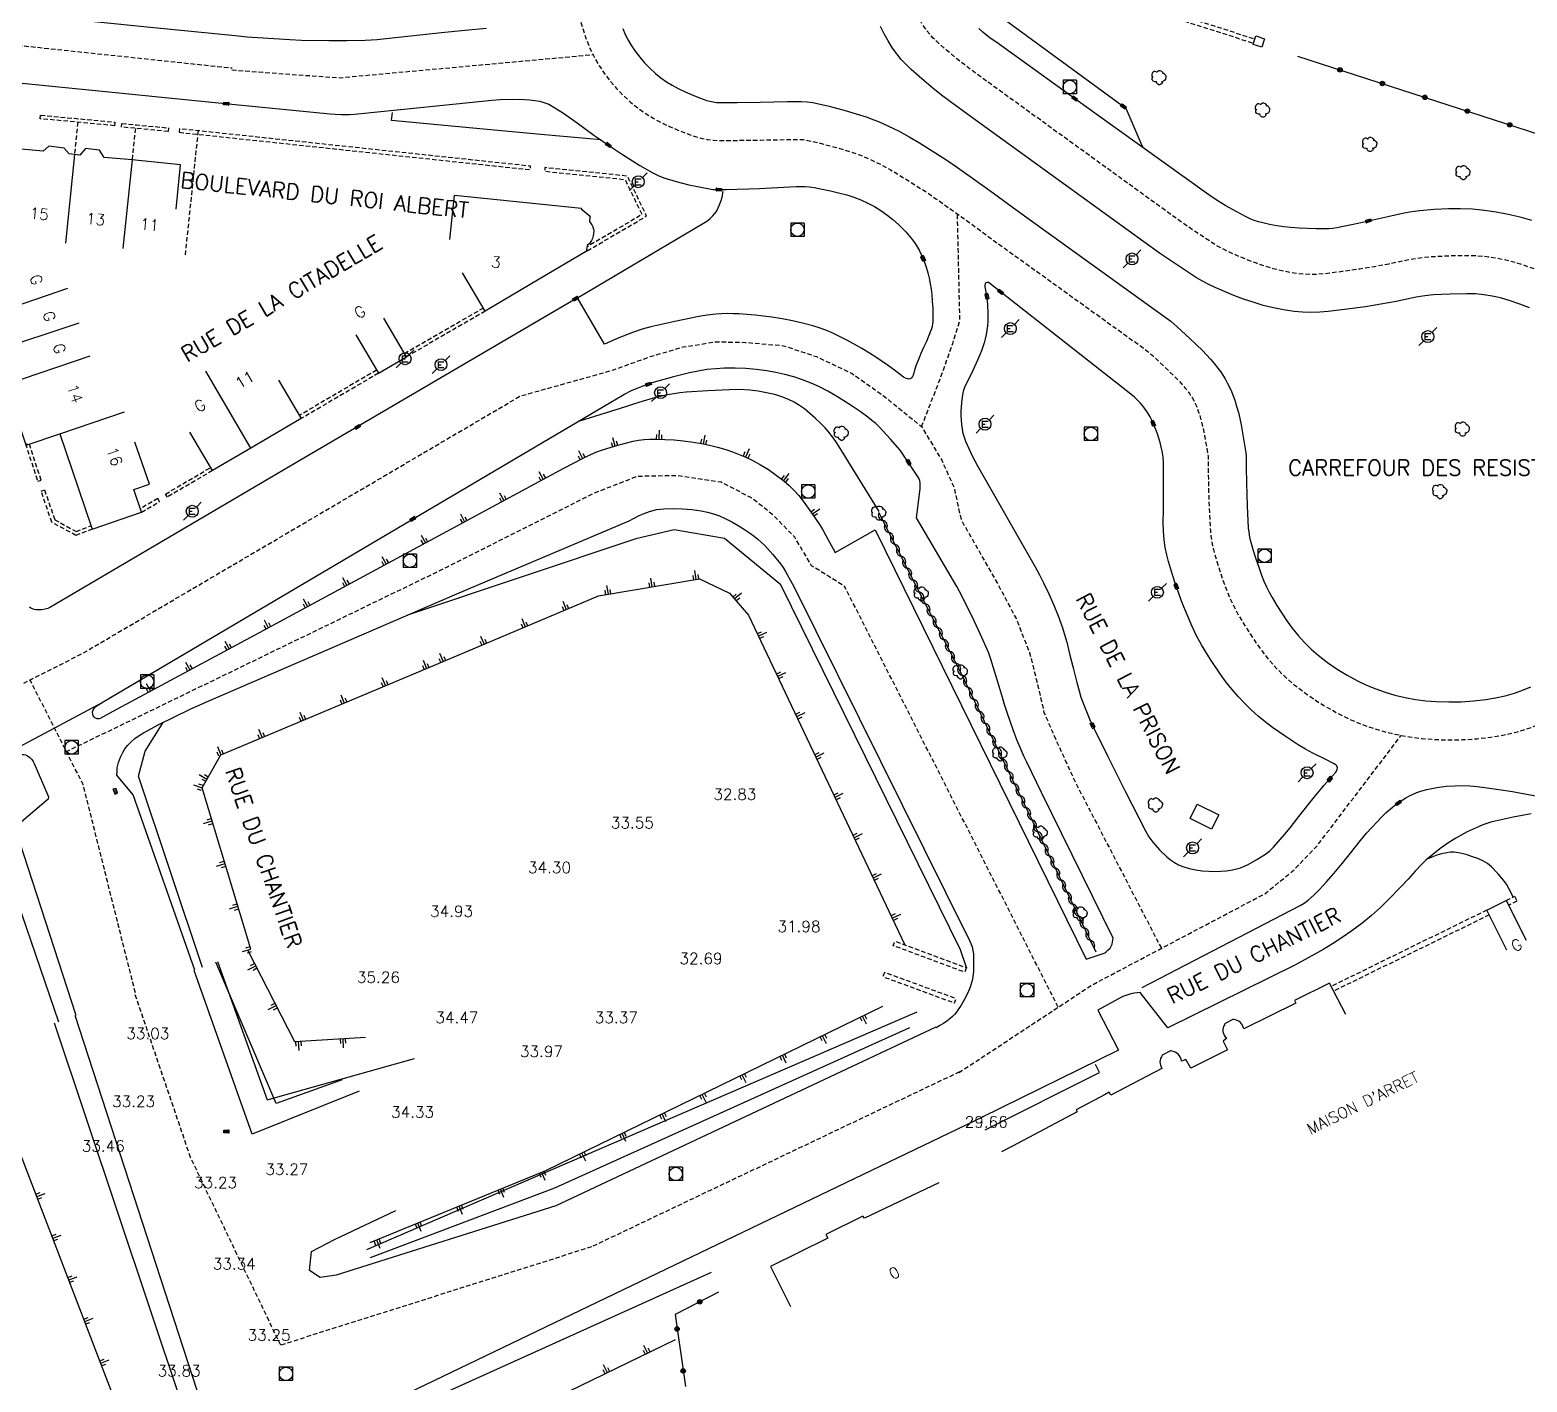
# Model space of a CAD drawing. Header units: millimetres. Extents: x 80999 to 82000, y 143000 to 144001.
# Drawn here: x 81245 to 81412.8, y 143593.5 to 143745 of the extents above; entities that cross this region are included whole.
import ezdxf
from ezdxf.enums import TextEntityAlignment as Align

# ---------------------------------------------------------------- set-up
doc = ezdxf.new("R2010")
doc.units = ezdxf.units.MM
doc.linetypes.add('DASHED', pattern=[0.75, 0.5, -0.25])
doc.layers.get('0').update_dxf_attribs({"linetype": 'CONTINUOUS'})
for name, color, linetype in [('W0001', 6, 'DASHED'), ('W0008', 7, 'CONTINUOUS'), ('W0100', 7, 'CONTINUOUS'), ('W0112', 1, 'DASHED'), ('W0211', 2, 'CONTINUOUS'), ('W0300', 7, 'CONTINUOUS'), ('W0302', 3, 'CONTINUOUS'), ('W0310', 3, 'CONTINUOUS'), ('W0322', 7, 'CONTINUOUS'), ('W0400', 7, 'CONTINUOUS'), ('W0420', 7, 'CONTINUOUS'), ('W0471', 7, 'CONTINUOUS'), ('W0984', 7, 'CONTINUOUS'), ('W0989', 7, 'CONTINUOUS'), ('W0991', 7, 'CONTINUOUS'), ('W1102', 7, 'CONTINUOUS')]:
    doc.layers.add(name, color=color, linetype=linetype)
doc.styles.get("Standard").update_dxf_attribs({"font": 'romans.shx', "width": 0.85})

# ---------------------------------------------------------------- blocks, each defined once
blk = doc.blocks.new('T400')
for p, q in [((-0.15, 0.3), (0.15, 0.3)), ((-0.15, -0.25), (-0.15, 0.3)), ((-0.15, 0.15), (0.15, 0.15)), ((-0.15, 0), (0.15, 0)), ((0.15, 0.3), (0.15, -0.25)), ((-0.15, -0.15), (0.15, -0.15)), ((-0.15, -0.25), (-0.15, -0.3)), ((-0.15, -0.3), (0.15, -0.3)), ((0.15, -0.3), (0.15, -0.25))]:
    blk.add_line(p, q)
blk = doc.blocks.new('T420')
for p, q in [((0.75, 0.75), (-0.75, 0.75)), ((-0.75, 0.75), (-0.75, -0.75)), ((0.75, 0.75), (0.75, -0.75)), ((0.75, -0.75), (-0.75, -0.75))]:
    blk.add_line(p, q)
blk.add_ellipse((0, 0), major_axis=(-0.53, 0.53), ratio=1, start_param=3.926991, end_param=10.210176)
blk = doc.blocks.new('T471')
for p, q in [((-0.333334, 0.333334), (-0.333334, -0.333334)), ((-0.333334, 0.333334), (0.333334, 0.333334)), ((-0.333334, 0), (0, 0)), ((0.500001, 0.500001), (1.000002, 1.000002)), ((-0.500001, -0.500001), (-1.000002, -1.000002)), ((-0.333334, -0.333334), (0.333334, -0.333334))]:
    blk.add_line(p, q)
blk.add_ellipse((0, 0), major_axis=(0.471405, 0.471405), ratio=1, start_param=5.4977871438, end_param=11.780972451)
blk = doc.blocks.new('T300')
for p, q in [((-0.8, 0.51), (-0.86, 0.34)), ((-0.86, 0.34), (-0.86, 0.17)), ((-0.86, 0.17), (-0.74, 0.06)), ((-0.69, 0.63), (-0.8, 0.51)), ((-0.8, -0.06), (-0.74, 0.06)), ((-0.74, 0.06), (-0.69, 0.11)), ((-0.57, 0.69), (-0.69, 0.63)), ((-0.46, 0.69), (-0.57, 0.69)), ((-0.29, 0.63), (-0.46, 0.69)), ((-0.29, 0.63), (-0.17, 0.74)), ((-0.23, 0.57), (-0.29, 0.63)), ((-0.17, 0.74), (-0.06, 0.8)), ((-0.06, 0.8), (0.06, 0.8)), ((0.06, 0.8), (0.23, 0.74)), ((0.23, 0.74), (0.34, 0.63)), ((0.34, 0.63), (0.4, 0.51)), ((0.46, 0.46), (0.34, 0.46)), ((0.4, 0.51), (0.4, 0.46)), ((0.57, 0.4), (0.46, 0.46)), ((0.57, 0.4), (0.69, 0.29)), ((0.69, 0.29), (0.74, 0.17)), ((0.74, 0.06), (0.69, -0.17)), ((0.74, 0.17), (0.74, 0.06)), ((-0.8, -0.17), (-0.8, -0.06)), ((-0.8, -0.23), (-0.8, -0.17)), ((-0.74, -0.34), (-0.8, -0.23)), ((-0.69, -0.4), (-0.74, -0.34)), ((-0.51, -0.46), (-0.69, -0.4)), ((-0.4, -0.46), (-0.51, -0.46)), ((-0.4, -0.46), (-0.34, -0.46)), ((-0.34, -0.46), (-0.34, -0.4)), ((-0.34, -0.51), (-0.34, -0.46)), ((-0.29, -0.63), (-0.34, -0.51)), ((-0.17, -0.74), (-0.29, -0.63)), ((-0.06, -0.8), (-0.17, -0.74)), ((0.06, -0.8), (-0.06, -0.8)), ((0.17, -0.74), (0.06, -0.8)), ((0.23, -0.69), (0.17, -0.74)), ((0.29, -0.46), (0.23, -0.46)), ((0.29, -0.63), (0.23, -0.69)), ((0.46, -0.4), (0.29, -0.46)), ((0.34, -0.51), (0.29, -0.63)), ((0.34, -0.51), (0.34, -0.46)), ((0.57, -0.34), (0.46, -0.4)), ((0.63, -0.29), (0.57, -0.34)), ((0.69, -0.17), (0.63, -0.29))]:
    blk.add_line(p, q)
blk = doc.blocks.new('t211o')
at = {"color": 0, "linetype": 'Continuous'}
for p, q in [((-0.29, 0.5), (-0.29, 0)), ((0, 1), (0, 0)), ((0.29, 0.5), (0.29, 0))]:
    blk.add_line(p, q, dxfattribs=at)
blk = doc.blocks.new('t112o')
at = {"color": 0, "linetype": 'Continuous'}
for p, q in [((-0.5, 0.5), (0.5, 0.5)), ((-0.5, -0.5), (-0.5, 0.5)), ((0.5, 0.5), (0.5, -0.5)), ((0.5, -0.5), (-0.5, -0.5))]:
    blk.add_line(p, q, dxfattribs=at)
blk = doc.blocks.new('t322o')
at = {"color": 0, "linetype": 'Continuous'}
for radius in [0.25, 0.15]:
    blk.add_circle((0, 0), radius, dxfattribs=at)
blk = doc.blocks.new('t310o')
at = {"color": 0, "linetype": 'Continuous'}
for centre, start, end in [((-0.5, 0.38), 216.8699, 323.1304), ((0.5, -0.37), 36.8699, 143.1303)]:
    blk.add_arc(centre, 0.625, start, end, dxfattribs=at)

msp = doc.modelspace()

# ---------------------------------------------------------------- linework, layer by layer
at = {"layer": 'W0001', "flags": 128}
for points in [[(81000.31, 143767.56), (81218.42, 143746.01), (81267.65, 143740.78)], [(81267.63, 143740.57), (81279.58, 143739.68), (81308.1, 143742.28)], [(81344.93, 143700.58), (81346.97, 143705.82), (81348.42, 143709.88), (81349.22, 143712.49), (81348.95, 143724.41)], [(81176.92, 143662.73), (81233.02, 143668.35), (81240.8, 143670.04), (81250.95, 143675.19), (81299.93, 143704), (81310.3, 143706.9), (81314.5, 143708.42), (81318.2, 143709.51), (81321.9, 143710.09), (81325.16, 143710.02), (81329.44, 143709.65), (81333.14, 143708.42), (81337.13, 143706.54), (81340.61, 143704.07), (81344.93, 143700.58), (81347.18, 143696.81), (81348.56, 143693.76), (81349.35, 143690.14), (81353.49, 143682.89), (81355.52, 143679.05), (81357.04, 143675.21), (81357.91, 143671.73), (81358.64, 143668.54), (81360.09, 143665.21), (81362.19, 143660.64), (81371.81, 143642.08)], [(81360.24, 143635.48), (81336.3, 143682.66), (81332.6, 143684.98), (81330.71, 143688.17), (81328.32, 143690.63), (81325.86, 143692.59), (81322.45, 143694.33), (81317.56, 143695.07), (81313.06, 143694.99), (81308.06, 143693.04), (81291.81, 143684.85), (81249.08, 143664.13)], [(81256.8, 143637.11), (81250.95, 143660.45), (81245, 143672.17)], [(81349.11, 143628.16), (81364.03, 143637.98), (81383.39, 143648.2), (81386.51, 143650.73), (81389.19, 143653.49), (81398.68, 143665.96)]]:
    msp.add_lwpolyline(points, dxfattribs=at)
msp.add_lwpolyline([(81353.56, 143721.05), (81369.56, 143709.54), (81370.19, 143709.07), (81370.77, 143708.57), (81372.09, 143707.35), (81373.4, 143706.08), (81373.76, 143705.71), (81374.1, 143705.33), (81374.44, 143704.94), (81374.75, 143704.55), (81374.94, 143704.29), (81375.11, 143704.03), (81375.28, 143703.77), (81375.43, 143703.5), (81375.59, 143703.18), (81375.73, 143702.86), (81375.86, 143702.53), (81375.98, 143702.18), (81376.15, 143701.64), (81376.31, 143701.09), (81376.45, 143700.52), (81376.57, 143699.95), (81376.8, 143698.7), (81377, 143697.47), (81377.03, 143697.26), (81377.04, 143697.05), (81377.06, 143695.99), (81377.07, 143694.16), (81377.16, 143691.49), (81377.3, 143688.88), (81377.36, 143688.29), (81377.45, 143687.67), (81377.57, 143687.06), (81377.72, 143686.49), (81378.03, 143685.44), (81378.35, 143684.42), (81378.69, 143683.41), (81379.06, 143682.39), (81379.38, 143681.6), (81379.73, 143680.81), (81380.12, 143680.04), (81380.53, 143679.29), (81381.12, 143678.3), (81381.74, 143677.33), (81382.38, 143676.39), (81383.07, 143675.43), (81383.87, 143674.41), (81384.76, 143673.42), (81385.71, 143672.49), (81386.7, 143671.63), (81387.93, 143670.7), (81389.19, 143669.83), (81390.49, 143669.03), (81391.83, 143668.3), (81393.05, 143667.71), (81394.3, 143667.2), (81395.58, 143666.74), (81396.88, 143666.36), (81398.24, 143666.04), (81399.62, 143665.79), (81401.01, 143665.61), (81402.4, 143665.5), (81403.99, 143665.45), (81405.57, 143665.48), (81407.16, 143665.58), (81408.74, 143665.76), (81410.07, 143665.98), (81411.39, 143666.28), (81412.69, 143666.66), (81413.94, 143667.11), (81414.87, 143667.49), (81415.77, 143667.89), (81416.65, 143668.31), (81417.52, 143668.77), (81418.29, 143669.2), (81419.04, 143669.66), (81419.78, 143670.14), (81420.51, 143670.66), (81421.36, 143671.31), (81422.18, 143672), (81422.97, 143672.73), (81423.73, 143673.49), (81424.54, 143674.37), (81425.32, 143675.27), (81426.06, 143676.2), (81426.77, 143677.17), (81427.47, 143678.21), (81428.11, 143679.31), (81428.7, 143680.43), (81429.22, 143681.58), (81429.74, 143682.88), (81430.19, 143684.2), (81430.58, 143685.54), (81430.91, 143686.9), (81431.17, 143688.26), (81431.36, 143689.63), (81431.48, 143691), (81431.52, 143692.39), (81431.5, 143693.74), (81431.41, 143695.09), (81431.24, 143696.43), (81431.01, 143697.75), (81430.68, 143699.24), (81430.28, 143700.7), (81429.81, 143702.14), (81429.28, 143703.58), (81428.8, 143704.68), (81428.25, 143705.76), (81427.64, 143706.81), (81426.97, 143707.8), (81426.14, 143708.91), (81425.27, 143709.97), (81424.4, 143710.95), (81423.49, 143711.89), (81422.67, 143712.67), (81421.82, 143713.42), (81420.93, 143714.13), (81420.03, 143714.8), (81419.05, 143715.46), (81418.06, 143716.08), (81417.04, 143716.67), (81415.98, 143717.22), (81414.75, 143717.79), (81413.48, 143718.3), (81412.19, 143718.75), (81410.86, 143719.13), (81409.68, 143719.4), (81408.48, 143719.59), (81407.26, 143719.7), (81406.08, 143719.74), (81404.02, 143719.7), (81401.97, 143719.59), (81400.77, 143719.47), (81399.59, 143719.28), (81398.44, 143719.04), (81397.29, 143718.8), (81395.68, 143718.5), (81394.06, 143718.23), (81392.05, 143717.95), (81390.07, 143717.7), (81389.32, 143717.64), (81388.61, 143717.63), (81387.9, 143717.65), (81387.18, 143717.72), (81386.23, 143717.86), (81385.29, 143718.05), (81384.35, 143718.28), (81383.4, 143718.56), (81382.45, 143718.89), (81381.48, 143719.25), (81380.52, 143719.64), (81379.59, 143720.05), (81379.02, 143720.32), (81378.47, 143720.6), (81377.93, 143720.91), (81377.38, 143721.26), (81374.77, 143723), (81374.08, 143723.48), (81353.04, 143738.71), (81350.69, 143740.42), (81349.76, 143741.12), (81348.87, 143741.82), (81347.73, 143742.78), (81346.64, 143743.74), (81346.22, 143744.14), (81345.86, 143744.53), (81345.53, 143744.95), (81345.21, 143745.39), (81344.84, 143745.98), (81344.5, 143746.59), (81344.19, 143747.22), (81343.9, 143747.9), (81343.51, 143748.91), (81343.15, 143749.95), (81342.97, 143750.53), (81342.81, 143751.11), (81342.7, 143751.58), (81342.59, 143752.12), (81342.4, 143753.08), (81342.18, 143754.1), (81341.98, 143754.9), (81341.75, 143755.7), (81341.49, 143756.5), (81341.2, 143757.27), (81340.84, 143758.18), (81340.45, 143759.07), (81340.03, 143759.94), (81339.55, 143760.87), (81339, 143761.8), (81338.31, 143762.74), (81337.53, 143763.6), (81336.7, 143764.36), (81335.58, 143765.21), (81334.45, 143765.96), (81333.26, 143766.64), (81332.05, 143767.23), (81331.07, 143767.64), (81330.08, 143767.98), (81329.08, 143768.28), (81328.06, 143768.53), (81327.11, 143768.71), (81326.15, 143768.83), (81325.18, 143768.89), (81324.21, 143768.89), (81323.09, 143768.84), (81321.97, 143768.72), (81320.87, 143768.54), (81319.77, 143768.3), (81318.77, 143768.01), (81317.78, 143767.66), (81316.81, 143767.25), (81315.89, 143766.8), (81315.15, 143766.38), (81314.45, 143765.94), (81313.76, 143765.48), (81313.09, 143764.98), (81312.48, 143764.48), (81311.88, 143763.96), (81311.31, 143763.41), (81310.75, 143762.82), (81310.17, 143762.15), (81309.61, 143761.43), (81309.1, 143760.69), (81308.63, 143759.92), (81308.17, 143759.07), (81307.75, 143758.21), (81307.37, 143757.33), (81307.04, 143756.41), (81306.73, 143755.41), (81306.48, 143754.38), (81306.3, 143753.33), (81306.19, 143752.28), (81306.14, 143751.13), (81306.15, 143750), (81306.23, 143748.86), (81306.37, 143747.73), (81306.56, 143746.69), (81306.81, 143745.67), (81307.11, 143744.66), (81307.47, 143743.66), (81307.86, 143742.76), (81308.3, 143741.87), (81308.8, 143741.02), (81309.35, 143740.2), (81310.02, 143739.33), (81310.73, 143738.49), (81311.5, 143737.7), (81312.31, 143736.96), (81313.11, 143736.3), (81313.96, 143735.7), (81314.84, 143735.15), (81315.73, 143734.67), (81316.68, 143734.22), (81317.61, 143733.82), (81318.55, 143733.45), (81319.55, 143733.1), (81320.19, 143732.91), (81320.89, 143732.77), (81321.6, 143732.69), (81322.23, 143732.66), (81324.31, 143732.67), (81326.89, 143732.7), (81329.96, 143732.76), (81331.35, 143732.78), (81331.66, 143732.76), (81331.95, 143732.72), (81333.55, 143732.35), (81335.22, 143731.91), (81336.34, 143731.57), (81337.46, 143731.22), (81337.97, 143731.04), (81338.46, 143730.84), (81339.43, 143730.41), (81340.38, 143729.95), (81341.43, 143729.37), (81342.48, 143728.75), (81345.31, 143726.96), (81346.53, 143726.13), (81350.08, 143723.61)], close=True, dxfattribs=at)
at = {"layer": 'W0001'}
msp.add_lwpolyline([(81349.17, 143628.23), (81307.92, 143608.61), (81273.09, 143597.6), (81262.99, 143618.63), (81256.72, 143637.08)], dxfattribs=at)
at = {"layer": 'W0008'}
for points in [[(81268, 143744.38), (81258.51, 143745.33), (81228.01, 143748.43), (81227.54, 143748.49), (81227.09, 143748.61), (81226.64, 143748.8), (81226.24, 143749.05), (81225.8, 143749.46), (81225.43, 143749.92), (81225.14, 143750.44), (81224.94, 143751)], [(81413.33, 143723.69), (81412.01, 143724.05), (81410.67, 143724.37), (81409.33, 143724.63), (81408.01, 143724.82), (81406.69, 143724.95), (81405.33, 143725), (81403.98, 143724.98), (81402.37, 143724.9), (81400.76, 143724.76), (81399.88, 143724.65), (81399.02, 143724.49), (81397.18, 143724.09), (81394.82, 143723.58), (81393.48, 143723.29), (81391.98, 143722.96), (81391.51, 143722.87), (81391.04, 143722.8), (81390.56, 143722.76), (81390.08, 143722.74), (81389.14, 143722.75), (81388.2, 143722.77), (81387.26, 143722.82), (81386.33, 143722.9), (81385.53, 143722.99), (81384.73, 143723.1), (81383.94, 143723.25), (81383.16, 143723.42), (81382.68, 143723.54), (81382.22, 143723.7), (81381.76, 143723.88), (81381.31, 143724.08), (81380.17, 143724.68), (81379.04, 143725.32), (81378.07, 143725.92), (81377.13, 143726.57), (81364.36, 143735.71), (81353.25, 143743.72), (81352.74, 143744.05), (81352.25, 143744.41), (81351.78, 143744.8), (81351.33, 143745.21)], [(81229.93, 143740.5), (81267.98, 143736.68), (81278.65, 143735.64), (81279.2, 143735.59), (81279.86, 143735.56), (81280.36, 143735.55), (81280.8, 143735.57), (81281.35, 143735.61), (81281.74, 143735.64), (81292.76, 143736.75), (81296.77, 143737.16), (81297.71, 143737.23), (81299.83, 143737.27), (81300.41, 143737.26), (81300.99, 143737.22), (81301.56, 143737.15), (81302.13, 143737.05), (81302.48, 143736.96), (81302.82, 143736.85), (81303.15, 143736.71), (81303.46, 143736.54), (81304.66, 143735.79), (81306.32, 143734.64), (81308.2, 143733.26), (81308.96, 143732.71), (81309.38, 143732.43), (81311.28, 143731.17), (81313.35, 143729.86), (81314.8, 143729.01), (81315.4, 143728.72), (81316.03, 143728.48), (81317.43, 143728.06), (81318.84, 143727.7), (81319.99, 143727.44), (81321.14, 143727.22), (81321.53, 143727.17), (81321.93, 143727.15), (81323.03, 143727.16), (81326.75, 143727.28), (81328.77, 143727.39), (81330.88, 143727.5), (81331.38, 143727.51), (81331.88, 143727.49), (81332.38, 143727.44), (81332.88, 143727.37), (81333.8, 143727.21), (81334.71, 143727.01), (81335.62, 143726.79), (81336.53, 143726.55), (81337.33, 143726.3), (81338.12, 143725.99), (81338.9, 143725.64), (81339.64, 143725.25), (81340.36, 143724.81), (81341.05, 143724.33), (81341.71, 143723.81), (81342.34, 143723.25), (81342.76, 143722.84), (81343.17, 143722.41), (81343.55, 143721.96), (81343.92, 143721.5), (81344.19, 143721.12), (81344.43, 143720.74), (81344.66, 143720.34), (81344.86, 143719.93), (81345.09, 143719.41), (81345.29, 143718.89), (81345.47, 143718.35), (81345.63, 143717.81), (81345.78, 143717.21), (81345.9, 143716.6), (81346, 143715.99), (81346.07, 143715.38), (81346.13, 143714.63), (81346.17, 143713.87), (81346.18, 143713.12), (81346.17, 143712.37), (81346.15, 143712.08), (81346.1, 143711.8), (81346.03, 143711.53), (81345.93, 143711.26), (81345.46, 143710.13), (81345.16, 143709.45), (81344.86, 143708.79), (81344.73, 143708.48), (81344.57, 143708.11), (81344.27, 143707.38), (81344.19, 143707.14), (81344.13, 143706.89), (81344.06, 143706.62), (81343.97, 143706.35), (81343.89, 143706.18), (81343.79, 143706.04), (81343.71, 143705.97), (81343.63, 143705.93), (81343.51, 143705.91), (81343.4, 143705.92), (81343.12, 143706), (81342.9, 143706.13), (81341.9, 143706.89), (81341.21, 143707.4), (81340.52, 143707.89), (81339.81, 143708.36), (81339.09, 143708.82), (81338.23, 143709.33), (81337.36, 143709.83), (81336.48, 143710.31), (81335.59, 143710.77), (81334.89, 143711.09), (81334.18, 143711.39), (81333.46, 143711.65), (81332.72, 143711.87), (81331.59, 143712.17), (81330.44, 143712.43), (81329.29, 143712.65), (81328.13, 143712.84), (81327.21, 143712.96), (81326.29, 143713.07), (81325.37, 143713.15), (81324.44, 143713.21), (81323.79, 143713.23), (81323.14, 143713.24), (81322.5, 143713.22), (81321.85, 143713.18), (81320.9, 143713.08), (81319.95, 143712.92), (81317.26, 143712.37), (81314.57, 143711.76), (81313.6, 143711.5), (81312.65, 143711.18), (81311, 143710.53), (81309.37, 143709.82), (81306.36, 143715.01), (81320.48, 143723.37), (81320.84, 143723.61), (81321.18, 143723.87), (81321.48, 143724.15), (81321.76, 143724.46), (81321.9, 143724.64), (81322.01, 143724.84), (81322.25, 143725.37), (81322.47, 143725.91), (81322.59, 143726.3), (81322.69, 143726.94)], [(81308.96, 143732.71), (81302.25, 143733.33), (81294.64, 143734.02), (81285.53, 143734.89), (81285.62, 143735.8)], [(81306.36, 143715.01), (81274.6, 143696.41), (81247.29, 143680.33), (81247, 143680.19), (81246.71, 143680.11), (81246.29, 143680.04), (81245.87, 143680.03), (81245.67, 143680.05), (81245.47, 143680.09), (81245.28, 143680.15), (81245.1, 143680.23), (81244.93, 143680.33)], [(81253.21, 143669.7), (81252.31, 143669.13), (81252.14, 143668.98), (81252.02, 143668.79), (81251.97, 143668.57), (81251.98, 143668.33), (81252.03, 143668.19), (81252.11, 143668.06), (81252.21, 143667.97), (81252.33, 143667.91), (81252.5, 143667.86), (81252.69, 143667.85), (81252.8, 143667.86), (81252.91, 143667.9), (81254.32, 143668.66), (81270.71, 143677.49), (81304.84, 143695.91), (81306.92, 143697), (81307.31, 143697.2), (81307.92, 143697.48), (81308.54, 143697.74), (81309.17, 143697.97), (81310.02, 143698.25), (81310.87, 143698.51), (81311.73, 143698.73), (81312.6, 143698.93), (81313.21, 143699.05), (81313.83, 143699.13), (81314.45, 143699.17), (81315.07, 143699.18), (81316.13, 143699.14), (81317.19, 143699.08), (81318.25, 143698.97), (81319.31, 143698.83), (81320.24, 143698.67), (81321.16, 143698.48), (81322.07, 143698.26), (81322.98, 143698), (81323.74, 143697.75), (81324.49, 143697.46), (81325.22, 143697.15), (81325.94, 143696.8), (81326.87, 143696.3), (81327.77, 143695.75), (81328.64, 143695.15), (81329.48, 143694.51), (81330.09, 143693.99), (81330.65, 143693.43), (81331.18, 143692.84), (81331.67, 143692.21), (81332.58, 143690.92), (81333.47, 143689.61), (81333.85, 143689), (81334.21, 143688.38), (81335.25, 143686.47), (81339.72, 143689.02), (81363.38, 143640.86), (81365.38, 143641.54), (81365.48, 143641.58), (81365.56, 143641.64), (81365.81, 143641.87), (81366.05, 143642.11), (81366.19, 143642.32), (81366.29, 143642.55), (81366.4, 143643.22), (81358.36, 143659.57), (81356.71, 143662.94), (81356.38, 143663.64), (81356.08, 143664.34), (81355.62, 143665.47), (81355.19, 143666.6), (81354.55, 143668.42), (81354.22, 143669.43), (81353.99, 143670.21), (81353.66, 143671.34), (81353.11, 143673.16), (81352.68, 143674.51), (81352.45, 143675.19), (81352.18, 143675.85), (81351.51, 143677.35), (81350.82, 143678.82), (81349.4, 143681.67), (81348.87, 143682.64), (81344.35, 143690.36), (81344.75, 143693.6), (81344.77, 143693.9), (81344.77, 143694.23), (81344.72, 143694.54), (81344.61, 143694.79), (81342.76, 143697.59), (81342.53, 143697.92), (81342.28, 143698.24), (81341.45, 143699.18), (81340.59, 143700.12), (81340.2, 143700.52), (81339.79, 143700.91), (81339.36, 143701.27), (81338.91, 143701.62), (81338.03, 143702.26), (81337.14, 143702.87), (81336.23, 143703.46), (81335.31, 143704.04), (81334.41, 143704.55), (81333.48, 143705.02), (81332.54, 143705.44), (81331.57, 143705.82), (81330.59, 143706.14), (81329.6, 143706.42), (81328.59, 143706.65), (81327.57, 143706.83), (81326.4, 143706.98), (81325.21, 143707.08), (81324.03, 143707.13), (81322.84, 143707.12), (81321.85, 143707.07), (81320.86, 143706.96), (81319.87, 143706.81), (81318.9, 143706.6), (81317.13, 143706.15), (81315.38, 143705.68), (81314.68, 143705.47), (81314, 143705.23), (81312.45, 143704.62), (81312.21, 143704.51), (81311.66, 143704.21), (81311.36, 143704.04), (81310.08, 143703.27), (81253.21, 143669.7), (81243.82, 143664.67)], [(81263.48, 143639.64), (81256.55, 143659.3), (81254.74, 143661.51), (81254.75, 143661.92), (81254.78, 143662.33), (81254.83, 143662.62), (81254.91, 143662.91), (81255.14, 143663.52), (81255.42, 143664.11), (81255.64, 143664.47), (81255.91, 143664.81), (81256.32, 143665.22), (81256.76, 143665.61), (81257.23, 143665.95), (81257.73, 143666.25), (81259.44, 143667.18), (81261.18, 143668.05), (81262.93, 143668.89), (81264.71, 143669.68), (81292.85, 143681.82), (81312.14, 143690.03), (81312.7, 143690.33), (81313.27, 143690.6), (81313.85, 143690.84), (81314.44, 143691.06), (81314.83, 143691.18), (81315.22, 143691.27), (81315.62, 143691.33), (81316.02, 143691.36), (81317.07, 143691.39), (81318.12, 143691.36), (81319.17, 143691.27), (81320.22, 143691.14), (81320.92, 143691), (81321.6, 143690.81), (81322.27, 143690.56), (81322.91, 143690.27), (81323.65, 143689.89), (81324.37, 143689.48), (81325.07, 143689.05), (81325.76, 143688.59), (81326.18, 143688.28), (81326.58, 143687.95), (81326.97, 143687.6), (81327.34, 143687.23), (81328.24, 143686.22), (81329.11, 143685.18), (81329.42, 143684.77), (81329.69, 143684.33), (81330.43, 143683), (81330.66, 143682.57), (81347.62, 143648.38), (81350.3, 143642.98), (81350.46, 143642.62), (81350.59, 143642.25), (81350.67, 143641.86), (81350.73, 143641.47), (81350.76, 143640.82), (81350.76, 143640.17), (81350.73, 143639.52), (81350.66, 143638.88), (81350.59, 143638.48), (81350.49, 143638.1), (81350.37, 143637.72), (81350.22, 143637.35), (81349.96, 143636.8), (81349.68, 143636.25), (81349.37, 143635.72), (81349.04, 143635.21), (81348.85, 143634.94), (81348.63, 143634.68), (81348.39, 143634.44), (81348.14, 143634.22), (81347.76, 143633.93), (81347.37, 143633.67), (81346.97, 143633.42), (81346.55, 143633.19)], [(81122.65, 143504.53), (81236.36, 143654.85), (81242.65, 143663.02), (81242.87, 143663.26), (81243.12, 143663.46), (81243.43, 143663.64), (81243.77, 143663.78), (81244.02, 143663.83), (81244.28, 143663.83), (81244.5, 143663.77), (81244.71, 143663.66), (81244.96, 143663.47), (81245.18, 143663.24), (81245.33, 143663.04), (81245.45, 143662.81), (81247.05, 143659.06), (81247.03, 143658.81), (81243.31, 143655.65), (81250.12, 143634.59)], [(81281.87, 143626.07), (81269.88, 143621.27), (81263.41, 143639.61)], [(81351.83, 143623.19), (81271.98, 143584.8), (81269.85, 143589.22), (81265.24, 143587.92), (81250.04, 143634.55)], [(81346.52, 143633.26), (81303.93, 143613.22), (81279.3, 143605.46), (81277.53, 143605.19), (81276.33, 143605.98), (81276.56, 143608.1), (81279.11, 143609.46), (81285.98, 143612.7)]]:
    msp.add_lwpolyline(points, dxfattribs=at)
at = {"layer": 'W0008', "flags": 128}
for points in [[(81354.19, 143746.25), (81367.83, 143736.26), (81369.62, 143732.09), (81369.63, 143732.07), (81369.78, 143731.83)], [(81296.17, 143745.2), (81293.75, 143744.98), (81291.12, 143744.71), (81285.25, 143744.08), (81283.9, 143743.95), (81282.55, 143743.88), (81280.52, 143743.82), (81278.49, 143743.81), (81275.43, 143743.86), (81274.11, 143743.92), (81269.32, 143744.25), (81268, 143744.38)], [(81311.43, 143745.22), (81311.72, 143744.55), (81312.04, 143743.91), (81312.41, 143743.28), (81312.81, 143742.68), (81313.33, 143742.01), (81313.88, 143741.36), (81314.47, 143740.75), (81315.1, 143740.17), (81315.69, 143739.69), (81316.32, 143739.24), (81316.97, 143738.84), (81317.65, 143738.47), (81318.43, 143738.1), (81319.23, 143737.76), (81320.04, 143737.44), (81320.85, 143737.15), (81321.21, 143737.05), (81321.57, 143736.98), (81321.93, 143736.93), (81322.3, 143736.92), (81324.27, 143736.93), (81326.83, 143736.96), (81329.89, 143737.01), (81331.42, 143737.03), (81332.09, 143737), (81332.75, 143736.9), (81334.57, 143736.49), (81336.38, 143736.01), (81337.6, 143735.64), (81338.81, 143735.25), (81339.47, 143735.02), (81340.11, 143734.77), (81341.23, 143734.27), (81342.34, 143733.73), (81343.53, 143733.08), (81344.71, 143732.38), (81347.64, 143730.53), (81348.96, 143729.63), (81352.58, 143727.06), (81356.06, 143724.49), (81372.09, 143712.97), (81372.85, 143712.38), (81373.59, 143711.76), (81375.01, 143710.45), (81376.41, 143709.09), (81376.86, 143708.63), (81377.3, 143708.15), (81377.72, 143707.65), (81378.13, 143707.14), (81378.42, 143706.75), (81378.69, 143706.34), (81378.95, 143705.92), (81379.19, 143705.49), (81379.43, 143705.01), (81379.65, 143704.52), (81379.85, 143704.03), (81380.02, 143703.53), (81380.24, 143702.85), (81380.43, 143702.16), (81380.6, 143701.47), (81380.74, 143700.77), (81380.99, 143699.43), (81381.21, 143698.08), (81381.27, 143697.65), (81381.29, 143697.22), (81381.31, 143696.04), (81381.33, 143694.24), (81381.41, 143691.68), (81381.55, 143689.2), (81381.59, 143688.8), (81381.65, 143688.4), (81381.73, 143688.01), (81381.82, 143687.62), (81382.1, 143686.68), (81382.39, 143685.75), (81382.71, 143684.82), (81383.04, 143683.91), (81383.3, 143683.26), (81383.58, 143682.63), (81383.89, 143682.02), (81384.22, 143681.41), (81384.75, 143680.53), (81385.3, 143679.67), (81385.87, 143678.82), (81386.47, 143677.99), (81387.12, 143677.16), (81387.83, 143676.37), (81388.59, 143675.63), (81389.39, 143674.94), (81390.43, 143674.14), (81391.51, 143673.4), (81392.62, 143672.72), (81393.77, 143672.09), (81394.79, 143671.6), (81395.83, 143671.17), (81396.89, 143670.8), (81397.97, 143670.48), (81399.12, 143670.21), (81400.28, 143669.99), (81401.45, 143669.84), (81402.63, 143669.75), (81404.02, 143669.71), (81405.4, 143669.73), (81406.78, 143669.82), (81408.16, 143669.97), (81409.24, 143670.16), (81410.32, 143670.4), (81411.38, 143670.71), (81412.41, 143671.08), (81413.2, 143671.4)], [(81413.06, 143713.89), (81411.99, 143714.32), (81410.91, 143714.69), (81409.8, 143715.01), (81408.88, 143715.21), (81407.94, 143715.36), (81407, 143715.45), (81406.05, 143715.48), (81404.17, 143715.44), (81402.3, 143715.35), (81401.33, 143715.25), (81400.37, 143715.09), (81399.3, 143714.87), (81398.12, 143714.62), (81396.41, 143714.3), (81394.7, 143714.02), (81392.61, 143713.73), (81390.51, 143713.47), (81389.55, 143713.39), (81388.59, 143713.37), (81387.63, 143713.4), (81386.67, 143713.49), (81385.51, 143713.66), (81384.36, 143713.89), (81383.22, 143714.17), (81382.1, 143714.51), (81381.01, 143714.88), (81379.94, 143715.28), (81378.87, 143715.71), (81377.82, 143716.17), (81377.11, 143716.51), (81376.42, 143716.88), (81375.73, 143717.27), (81375.07, 143717.69), (81372.37, 143719.48), (81371.61, 143720.01), (81350.54, 143735.27), (81348.16, 143736.99), (81347.16, 143737.75), (81346.17, 143738.53), (81344.95, 143739.55), (81343.76, 143740.61), (81343.18, 143741.16), (81342.64, 143741.75), (81342.14, 143742.37), (81341.67, 143743.02), (81341.18, 143743.81), (81340.73, 143744.62), (81340.32, 143745.45)], [(81369.66, 143637.7), (81387.36, 143646.87), (81387.82, 143647.15), (81388.25, 143647.47), (81388.89, 143648.03), (81389.5, 143648.64), (81390.32, 143649.55), (81391.12, 143650.47), (81392.06, 143651.6), (81392.99, 143652.76), (81394.11, 143654.17), (81394.8, 143654.99), (81396.55, 143656.85), (81397, 143657.3), (81397.48, 143657.71), (81398.13, 143658.23), (81398.81, 143658.71), (81399.19, 143658.96), (81399.6, 143659.18), (81400.01, 143659.38), (81400.44, 143659.55), (81400.99, 143659.73), (81401.55, 143659.89), (81402.12, 143660.02), (81402.69, 143660.12), (81403.72, 143660.25), (81404.75, 143660.32), (81405.55, 143660.34), (81406.36, 143660.3), (81407.21, 143660.23), (81408.06, 143660.13), (81409.61, 143659.9), (81411.16, 143659.66), (81412.56, 143659.41), (81413.95, 143659.13)], [(81413.26, 143657.15), (81412.24, 143656.98), (81411.22, 143656.78), (81410.21, 143656.57), (81409.2, 143656.34), (81408.74, 143656.22), (81408.29, 143656.08), (81407.85, 143655.92), (81407.41, 143655.74), (81406.09, 143655.13), (81404.81, 143654.44), (81403.9, 143653.88), (81403.03, 143653.25), (81401.44, 143651.96), (81400.99, 143651.53), (81400.25, 143650.72), (81399.46, 143649.85), (81398.58, 143648.92), (81397.34, 143647.63), (81396.37, 143646.67), (81395.36, 143645.76), (81394.27, 143644.87), (81393.14, 143644.03), (81392.08, 143643.3), (81391, 143642.6), (81390.01, 143642), (81389.01, 143641.42), (81387.17, 143640.41), (81386.78, 143640.21), (81372.53, 143633.16), (81369.41, 143637.12), (81368.74, 143637.06), (81368.37, 143636.97), (81367.49, 143636.67), (81367.34, 143636.6), (81364.68, 143635.14), (81367, 143630.67), (81351.66, 143623.12)], [(81411.24, 143647.85), (81410.74, 143648.8), (81410.47, 143649.27), (81410.15, 143649.71), (81409.5, 143650.48), (81408.82, 143651.21), (81408.6, 143651.41), (81408.36, 143651.6), (81408.11, 143651.76), (81407.84, 143651.89), (81407.26, 143652.14), (81406.68, 143652.36), (81406.08, 143652.56), (81405.48, 143652.73), (81405.06, 143652.81), (81404.64, 143652.85), (81404.21, 143652.85), (81403.79, 143652.8), (81403.22, 143652.68), (81402.67, 143652.52), (81402.13, 143652.32), (81401.6, 143652.08)], [(81352.06, 143621.75), (81364.85, 143628.15), (81364.41, 143629.07)]]:
    msp.add_lwpolyline(points, dxfattribs=at)
for points in [[(81367.76, 143659.71), (81370.06, 143655.18), (81370.41, 143654.57), (81370.83, 143654), (81371.6, 143653.14), (81372.41, 143652.34), (81372.82, 143652), (81373.26, 143651.71), (81373.73, 143651.46), (81374.22, 143651.26), (81374.93, 143651.05), (81375.65, 143650.88), (81376.38, 143650.77), (81377.12, 143650.72), (81377.79, 143650.71), (81378.46, 143650.73), (81379.12, 143650.79), (81379.79, 143650.89), (81380.24, 143650.99), (81380.68, 143651.12), (81381.11, 143651.28), (81381.53, 143651.47), (81382.52, 143652.03), (81383.48, 143652.64), (81383.95, 143653.01), (81384.38, 143653.43), (81385.65, 143654.87), (81386.24, 143655.6), (81387.2, 143656.85), (81387.65, 143657.42), (81388.53, 143658.52), (81388.97, 143659.07), (81389.7, 143659.96), (81390.02, 143660.33), (81391.34, 143661.83), (81391.43, 143661.96), (81391.51, 143662.18), (81391.53, 143662.31), (81391.51, 143662.44), (81391.47, 143662.54), (81391.4, 143662.61), (81391.29, 143662.68), (81391.1, 143662.8), (81390.23, 143663.24), (81388.79, 143663.95), (81387.95, 143664.41), (81387.14, 143664.91), (81385.69, 143665.87), (81384.27, 143666.86), (81383.45, 143667.47), (81382.65, 143668.13), (81381.88, 143668.81), (81381.15, 143669.53), (81380.41, 143670.32), (81379.7, 143671.13), (81379.02, 143671.98), (81378.38, 143672.85), (81377.3, 143674.45), (81376.29, 143676.1), (81375.73, 143677.12), (81375.24, 143678.17), (81374.32, 143680.37), (81374.02, 143681.13), (81373.71, 143681.99), (81373.34, 143683.04), (81373.07, 143683.86), (81372.81, 143684.69), (81372.6, 143685.44), (81372.4, 143686.2), (81372.23, 143687.03), (81372.11, 143687.87), (81372.04, 143688.86), (81372.01, 143689.86), (81372.03, 143691.21), (81372.06, 143692.88), (81372.06, 143695.14), (81372.04, 143696.55), (81371.99, 143697.18), (81371.89, 143697.81), (81371.65, 143698.8), (81371.36, 143699.77), (81371.15, 143700.33), (81370.93, 143700.89), (81370.75, 143701.29), (81370.55, 143701.67), (81370.26, 143702.17), (81369.93, 143702.66), (81369.7, 143702.96), (81369.44, 143703.24), (81368.79, 143703.86), (81368.39, 143704.2), (81352.59, 143716.62), (81352.41, 143716.72), (81352.25, 143716.74), (81352.16, 143716.7), (81352.07, 143716.61), (81352.01, 143716.43), (81352.01, 143716.26), (81352.13, 143715.69), (81352.25, 143714.97), (81352.32, 143714.25), (81352.35, 143713.31), (81352.34, 143712.38), (81352.3, 143711.88), (81352.24, 143711.39), (81352.16, 143710.9), (81352.06, 143710.41), (81351.95, 143709.96), (81351.81, 143709.51), (81351.65, 143709.07), (81351.47, 143708.64), (81351.03, 143707.67), (81350.67, 143706.88), (81350.25, 143706.02), (81349.82, 143705.15), (81349.63, 143704.67), (81349.51, 143704.17), (81349.39, 143703.23), (81349.33, 143702.29), (81349.33, 143701.8), (81349.35, 143701.31), (81349.39, 143700.81), (81349.46, 143700.33), (81349.52, 143699.98), (81349.61, 143699.63), (81349.72, 143699.29), (81349.84, 143698.96), (81350.21, 143698.12), (81350.59, 143697.3), (81350.88, 143696.73), (81351.18, 143696.17), (81357.67, 143684.85), (81358.15, 143683.97), (81358.6, 143683.07), (81359.18, 143681.82), (81359.74, 143680.55), (81360.22, 143679.35), (81360.67, 143678.13), (81360.95, 143677.28), (81361.19, 143676.42), (81361.56, 143674.97), (81361.93, 143673.52), (81362.34, 143671.89), (81362.58, 143670.94), (81362.79, 143670.24), (81363.25, 143669), (81363.87, 143667.52), (81364.33, 143666.54), (81365.79, 143663.6)], [(81375.82, 143658.23), (81378.23, 143657.04), (81377.44, 143655.44), (81375.03, 143656.63)]]:
    msp.add_lwpolyline(points, close=True, dxfattribs=at)
at = {"layer": 'W0100', "flags": 128}
msp.add_lwpolyline([(81261.37, 143724.94), (81261.88, 143729.91), (81256.43, 143730.48), (81253.29, 143730.74), (81252.79, 143731.57), (81251.23, 143731.75), (81250.59, 143731), (81249.98, 143731.07), (81249.38, 143731.15), (81248.82, 143731.8), (81247.12, 143732), (81246.47, 143731.44), (81244.01, 143731.69), (81243.33, 143731.77), (81243.34, 143731.81, 0.423527), (81242.7, 143732.59), (81240.5, 143732.78, 0.410324), (81239.74, 143732.15), (81239.74, 143732.13), (81237.06, 143732.4, 0.544998), (81234.28, 143728.92), (81236.83, 143721.35), (81241.57, 143722.95)], format="xyb", dxfattribs=at)
for points in [[(81292.06, 143721.55), (81292.57, 143726.52), (81306.79, 143725.07), (81306.78, 143724.98), (81307.81, 143724.12), (81307.75, 143724.04), (81307.7, 143723.58), (81307.98, 143723.19), (81308.08, 143722.96), (81308.15, 143722.72), (81308.18, 143722.47), (81308.17, 143722.22), (81308.12, 143721.95), (81308.04, 143721.68), (81307.93, 143721.43), (81307.78, 143721.2), (81307.65, 143721.05), (81307.44, 143720.87), (81307.38, 143720.41), (81307.46, 143720.29), (81301.89, 143717), (81296.02, 143713.52), (81293.47, 143717.82)], [(81243.14, 143718.29), (81238.43, 143716.63), (81239.76, 143712.86), (81241.01, 143709.07), (81242.27, 143705.28), (81244.48, 143698.66), (81244.6, 143698.7), (81244.66, 143698.52), (81248.33, 143699.76), (81251.1, 143691.62), (81251.97, 143689.09), (81257.49, 143690.98), (81256.62, 143693.52), (81258.38, 143694.12), (81256.76, 143698.85)], [(81281.52, 143710.88), (81284.05, 143706.56), (81287.18, 143708.4), (81284.65, 143712.72)], [(81410.51, 143641.89), (81408.27, 143646.37), (81410.46, 143647.46), (81412.7, 143642.99)], [(81392.48, 143634.65), (81390.66, 143638.19), (81386.73, 143636.23), (81386.87, 143635.93), (81381.03, 143633.06), (81380.98, 143633.26), (81380.91, 143633.46), (81380.8, 143633.63), (81380.66, 143633.78), (81380.49, 143633.91), (81380.31, 143634.01), (81380.11, 143634.07), (81379.9, 143634.09), (81379.89, 143634.13), (81378.88, 143633.62), (81378.9, 143633.59), (81378.79, 143633.4), (81378.72, 143633.19), (81378.69, 143632.97), (81378.7, 143632.75), (81378.76, 143632.54), (81378.85, 143632.34), (81378.97, 143632.16), (81379.13, 143632.01), (81378.72, 143631.69), (81379.21, 143630.69), (81375.09, 143628.64), (81374.55, 143629.62), (81374.07, 143629.45), (81374.03, 143629.66), (81373.95, 143629.86), (81373.84, 143630.04), (81373.7, 143630.21), (81373.53, 143630.34), (81373.34, 143630.44), (81373.14, 143630.51), (81372.93, 143630.54), (81372.89, 143630.63), (81371.89, 143630.12), (81371.91, 143630.08), (81371.8, 143629.92), (81371.72, 143629.74), (81371.66, 143629.55), (81371.64, 143629.36), (81371.65, 143629.16), (81371.69, 143628.97), (81371.77, 143628.79), (81371.87, 143628.62), (81371.87, 143628.62), (81366.15, 143625.62), (81365.97, 143625.95), (81365.49, 143625.7), (81362.24, 143623.99), (81362.38, 143623.74), (81355.13, 143619.92), (81353.89, 143619.27)]]:
    msp.add_lwpolyline(points, dxfattribs=at)
at = {"layer": 'W0100'}
for points in [[(81272.86, 143705.79), (81275.39, 143701.48), (81269.76, 143698.17), (81265.44, 143695.64), (81262.91, 143699.95)], [(81346.87, 143615.79), (81338.54, 143611.84), (81338.35, 143612.07), (81334.21, 143610), (81334.43, 143609.61), (81328, 143606.41), (81330.23, 143601.94)]]:
    msp.add_lwpolyline(points, dxfattribs=at)
at = {"layer": 'W0112'}
for points in [[(81354.96, 143756.77), (81361.49, 143750.41), (81361.45, 143750.26), (81361.47, 143750.1), (81361.54, 143749.96), (81361.66, 143749.86), (81361.8, 143749.8), (81361.96, 143749.8), (81362.11, 143749.85), (81362.23, 143749.94), (81382.14, 143743.56)], [(81244.48, 143698.66), (81245.86, 143694.45), (81246.24, 143694.57), (81244.92, 143698.6)], [(81265.44, 143695.64), (81260.39, 143692.68), (81260.18, 143693.02), (81265.23, 143695.98)], [(81251.97, 143689.09), (81250.14, 143688.38), (81247.44, 143689.85), (81246.24, 143693.34), (81246.62, 143693.47), (81247.77, 143690.13), (81250.17, 143688.82), (81251.82, 143689.46)], [(81257.49, 143690.98), (81259.52, 143692.17), (81259.32, 143692.51), (81257.36, 143691.37)], [(81410.46, 143647.46), (81411.38, 143647.92), (81411.65, 143647.38), (81410.73, 143646.92)]]:
    msp.add_lwpolyline(points, dxfattribs=at)
at = {"layer": 'W0112', "flags": 128}
for points in [[(81355.31, 143757.13), (81362.05, 143750.56), (81362.06, 143750.52), (81362.07, 143750.52), (81382.29, 143744.03)], [(81250.34, 143734.7), (81249.98, 143731.07)], [(81256.8, 143734.01), (81256.43, 143730.48)], [(81256.84, 143734.43), (81256.84, 143734.41)], [(81263.83, 143733.75), (81262.38, 143719.8)], [(81307.46, 143720.29), (81314.1, 143724.18), (81311.95, 143728.66), (81302.71, 143729.61), (81302.67, 143729.21), (81311.69, 143728.28), (81313.58, 143724.34), (81307.42, 143720.73)], [(81295.82, 143713.87), (81286.98, 143708.75)], [(81296.02, 143713.52), (81287.18, 143708.4)], [(81283.84, 143706.91), (81275.19, 143701.83)], [(81284.05, 143706.56), (81275.39, 143701.48)], [(81408.27, 143646.37), (81390.85, 143637.81)], [(81408.54, 143645.83), (81391.11, 143637.28)]]:
    msp.add_lwpolyline(points, dxfattribs=at)
at = {"layer": 'W0112'}
for points in [[(81254.46, 143734.31), (81246.15, 143735.09), (81246.18, 143735.49), (81254.5, 143734.71)], [(81260.49, 143733.66), (81255.26, 143734.16), (81255.3, 143734.56), (81260.53, 143734.06)]]:
    msp.add_lwpolyline(points, close=True, dxfattribs=at)
at = {"layer": 'W0112', "flags": 128}
for points in [[(81261.72, 143733.57), (81301.07, 143729.38), (81301.11, 143729.77), (81261.76, 143733.96)], [(81349.96, 143639.92), (81349.77, 143639.41), (81341.76, 143642.38), (81341.95, 143642.89)], [(81340.77, 143639.39), (81340.59, 143638.91), (81348.62, 143635.96), (81348.79, 143636.44)]]:
    msp.add_lwpolyline(points, close=True, dxfattribs=at)
at = {"layer": 'W0211'}
for points in [[(81340.17, 143691.07), (81335.66, 143698.37), (81335.31, 143698.91), (81334.93, 143699.44), (81334.53, 143699.94), (81334.11, 143700.43), (81333.56, 143700.99), (81333, 143701.54), (81332.41, 143702.06), (81331.8, 143702.56), (81331.24, 143702.96), (81330.64, 143703.32), (81330.01, 143703.63), (81329.36, 143703.88), (81328.46, 143704.16), (81327.53, 143704.38), (81326.6, 143704.55), (81325.66, 143704.65), (81324.52, 143704.72), (81323.38, 143704.71), (81320.96, 143704.6), (81318.54, 143704.43), (81317.84, 143704.35), (81317.14, 143704.25), (81316.45, 143704.13), (81315.76, 143703.98), (81314.74, 143703.72), (81313.73, 143703.44), (81312.73, 143703.14), (81311.74, 143702.81), (81306.57, 143701.2)], [(81349.96, 143639.92), (81349.3, 143641.9), (81329.14, 143682.82), (81322.83, 143688.05), (81317.2, 143689), (81312.9, 143687.99), (81287.32, 143679.44)], [(81269.75, 143642.01), (81264.28, 143660.09), (81266.39, 143663.78), (81291.29, 143674.24), (81308.71, 143681.6), (81320.04, 143683.52), (81323.41, 143681.9), (81325.51, 143679.44), (81343.03, 143642.55)], [(81240.23, 143630.84), (81235.37, 143643.68), (81131.61, 143511.57), (81128.54, 143509.98), (81236.91, 143653.74), (81241.47, 143653.44), (81248.2, 143633.86)], [(81282.58, 143632.09), (81274.69, 143631.61), (81269.4, 143641.88)], [(81279.97, 143627.35), (81272.6, 143624.68), (81265.84, 143640.53)], [(81340.56, 143635.58), (81302.77, 143617.14), (81283.1, 143609.06)], [(81321.34, 143605.75), (81265.54, 143580.52), (81247.75, 143633.69)], [(81343.59, 143633.16), (81303.8, 143615.19), (81283.12, 143607.4)], [(81239.45, 143630.55), (81260.05, 143576.87), (81267.09, 143573.86), (81280.21, 143580.2), (81317.35, 143598.25)]]:
    msp.add_lwpolyline(points, dxfattribs=at)
at = {"layer": 'W0211', "flags": 128}
msp.add_lwpolyline([(81264.31, 143639.95), (81257.14, 143661.38), (81257.9, 143664.18), (81259.91, 143667.41)], dxfattribs=at)
at = {"layer": 'W0302'}
msp.add_line((81344.38, 143634.93), (81282.71, 143608.29), dxfattribs=at)
msp.add_lwpolyline([(81266, 143640.6), (81271.59, 143625.11), (81288.09, 143629.74)], dxfattribs=at)
at = {"layer": 'W0310', "flags": 128}
msp.add_lwpolyline([(81364.49, 143641.64), (81356.2, 143658.79), (81349.3, 143673.08), (81344.5, 143682.36), (81340.17, 143690.87)], dxfattribs=at)
at = {"layer": 'W0322', "flags": 128}
msp.add_lwpolyline([(81387.07, 143742.12), (81438.88, 143725.32)], dxfattribs=at)
at = {"layer": 'W0322'}
msp.add_lwpolyline([(81322.18, 143603.54), (81317.29, 143601.02), (81318.45, 143592.96)], dxfattribs=at)
at = {"layer": 'W1102', "flags": 128}
for points in [[(81249.98, 143731.07), (81248.99, 143721.14)], [(81256.43, 143730.48), (81255.4, 143720.53)], [(81239.76, 143712.86), (81249.22, 143716.1)], [(81241.01, 143709.07), (81250.51, 143712.22)], [(81242.27, 143705.28), (81251.73, 143708.52)], [(81269.76, 143698.17), (81264.7, 143706.8)], [(81248.33, 143699.76), (81255.6, 143702.25)]]:
    msp.add_lwpolyline(points, dxfattribs=at)

# ---------------------------------------------------------------- block references
at = {"layer": 'W0112', "rotation": 252.3987}
msp.add_blockref('t112o', (81382.72, 143743.74), dxfattribs=at)
at = {"layer": 'W0211'}
for p, rotation in [((81310.55, 143698.41), 16.53614788295809), ((81315.47, 143699.17), 358.1657328907023), ((81320.44, 143698.63), 348.3027161851453), ((81306.92, 143697), 27.56921919270782), ((81325.2, 143697.16), 336.7119715941053), ((81302.51, 143694.65), 28.35365830814285), ((81329.45, 143694.54), 322.7492793654802), ((81298.11, 143692.28), 28.35365830824576), ((81293.71, 143689.9), 28.35365830814919), ((81332.69, 143690.76), 304.1042332937062), ((81289.31, 143687.53), 28.35365830802082), ((81284.91, 143685.15), 28.3536583081365), ((81280.5, 143682.78), 28.35365830829155), ((81314.71, 143682.61), 9.63735906821589), ((81319.64, 143683.45), 9.637359068151586), ((81309.78, 143681.78), 9.637359068267758), ((81323.97, 143681.25), 310.4158015302987), ((81276.1, 143680.4), 28.35365830814385), ((81305.1, 143680.07), 22.89617265831587), ((81271.7, 143678.03), 28.35365830830015), ((81300.5, 143678.13), 22.89617265828488), ((81295.89, 143676.18), 22.89617265836942), ((81326.63, 143677.07), 295.4047741790541), ((81267.3, 143675.66), 28.31788976925727), ((81291.29, 143674.24), 22.89617265831974), ((81262.9, 143673.29), 28.31788976943994), ((81289.44, 143673.46), 22.78380536210158), ((81258.5, 143670.91), 28.31788976918406), ((81284.83, 143671.53), 22.78380536214413), ((81328.78, 143672.56), 295.404774178849), ((81280.22, 143669.59), 22.78380536216761), ((81275.61, 143667.65), 22.78380536219144), ((81330.92, 143668.04), 295.4047741789552), ((81271, 143665.72), 22.78380536211038), ((81266.39, 143663.78), 22.78380536207085), ((81333.07, 143663.52), 295.404774178829), ((81264.83, 143661.06), 60.21296710592427), ((81264.28, 143660.09), 71.86580076619647), ((81335.21, 143659.01), 295.4047741788619), ((81265.4, 143656.37), 106.8243017476443), ((81337.36, 143654.49), 295.4047741790329), ((81266.85, 143651.58), 106.8243017477336), ((81339.5, 143649.97), 295.4047741787738), ((81268.3, 143646.8), 106.8243017475999), ((81341.65, 143645.46), 295.4047741789414), ((81269.75, 143642.01), 106.8243017476927), ((81270.3, 143640.14), 117.2126068008171), ((81272.59, 143635.69), 117.2126068008171), ((81338.31, 143634.48), 206.008539472764), ((81275.09, 143631.63), 183.5031892517124), ((81280.08, 143631.94), 183.5031892517124), ((81333.82, 143632.29), 206.008539472764), ((81329.32, 143630.1), 206.008539472764), ((81324.83, 143627.91), 206.008539472764), ((81320.33, 143625.71), 206.008539472764), ((81315.84, 143623.52), 206.008539472764), ((81311.35, 143621.33), 206.008539472764), ((81306.85, 143619.14), 206.008539472764), ((81302.35, 143616.97), 202.351807087679), ((81245.72, 143614.21), 290.9935108704047), ((81297.72, 143615.07), 202.351807087679), ((81293.1, 143613.17), 202.351807087679), ((81288.47, 143611.27), 202.351807087679), ((81247.51, 143609.55), 290.9935108704047), ((81283.85, 143609.36), 202.351807087679), ((81249.31, 143604.88), 290.9935108704047), ((81251.1, 143600.21), 290.9935108704047), ((81314.19, 143596.71), 25.92214868433319), ((81252.89, 143595.54), 290.9935108704047), ((81309.69, 143594.53), 25.92214868433319)]:
    msp.add_blockref('t211o', p, dxfattribs=dict(at, rotation=rotation))
at = {"layer": 'W0300'}
for p in [(81371.58, 143739.7), (81383.19, 143736.06), (81395.2, 143732.21), (81405.65, 143729.04), (81335.96, 143699.83), (81405.58, 143700.3), (81403.05, 143693.29), (81340.17, 143690.87), (81344.92, 143681.82), (81349.3, 143673.08), (81353.74, 143663.87), (81371.18, 143658.15), (81358.26, 143655.02), (81362.74, 143645.95)]:
    msp.add_blockref('T300', p, dxfattribs=at)
at = {"layer": 'W0310'}
for p, rotation in [((81340.59, 143690.05), 116.9450616819508), ((81341.27, 143688.72), 116.9450616819508), ((81341.95, 143687.38), 116.9450616819508), ((81342.63, 143686.04), 116.9450616819508), ((81343.31, 143684.71), 116.9450616819508), ((81343.99, 143683.37), 116.9450616819508), ((81344.67, 143682.03), 117.34208351016), ((81345.36, 143680.7), 117.34208351016), ((81346.05, 143679.37), 117.34208351016), ((81346.74, 143678.04), 117.34208351016), ((81347.43, 143676.7), 117.34208351016), ((81348.11, 143675.37), 117.34208351016), ((81348.8, 143674.04), 117.34208351016), ((81349.48, 143672.7), 115.7844343711258), ((81350.13, 143671.35), 115.7844343711258), ((81350.79, 143670), 115.7844343711258), ((81351.44, 143668.65), 115.7844343711258), ((81352.09, 143667.3), 115.7844343711258), ((81352.74, 143665.95), 115.7844343711258), ((81353.4, 143664.6), 115.7844343711258), ((81354.05, 143663.25), 115.7844343711258), ((81354.7, 143661.9), 115.7844343711258), ((81355.35, 143660.54), 115.7844343711258), ((81356.01, 143659.19), 115.7844343711258), ((81356.66, 143657.84), 115.8042103031202), ((81357.31, 143656.49), 115.8042103031202), ((81357.97, 143655.14), 115.8042103031202), ((81358.62, 143653.79), 115.8042103031202), ((81359.27, 143652.44), 115.8042103031202), ((81359.92, 143651.09), 115.8042103031202), ((81360.58, 143649.74), 115.8042103031202), ((81361.23, 143648.39), 115.8042103031202), ((81361.88, 143647.04), 115.8042103031202), ((81362.54, 143645.69), 115.8042103031202), ((81363.19, 143644.34), 115.8042103031202), ((81363.84, 143642.99), 115.8042103031202)]:
    msp.add_blockref('t310o', p, dxfattribs=dict(at, rotation=rotation))
at = {"layer": 'W0322'}
for p, rotation in [((81391.83, 143740.58), 342.0397257239693), ((81396.58, 143739.04), 342.0397257239693), ((81401.34, 143737.49), 342.0397257239693), ((81406.1, 143735.95), 342.0397257239693), ((81410.85, 143734.41), 342.0397257239693), ((81320.06, 143602.45), 207.2032992012201), ((81317.52, 143599.41), 278.2266206580534), ((81318.2, 143594.71), 278.2266206580534)]:
    msp.add_blockref('t322o', p, dxfattribs=dict(at, rotation=rotation))
at = {"layer": 'W0400'}
for p, rotation in [((81362.09, 143737.35), 54.19516056792596), ((81267, 143736.77), 85.04196151385074), ((81367.56, 143736.45), 55.27987515355006), ((81309.81, 143732.15), 236.5241991655872), ((81322.21, 143727.14), 268.7479429242237), ((81395, 143723.64), 288.040264637176), ((81345.09, 143719.42), 203.8049815224747), ((81352.24, 143715.18), 192.1523195658414), ((81353.78, 143715.68), 231.8574953934072), ((81306.15, 143714.9), 118.7093985863528), ((81314.31, 143705.33), 287.7867419008203), ((81281.72, 143700.55), 300.1704265699926), ((81370.88, 143700.92), 203.6694012793164), ((81343.48, 143696.59), 32.0343009954119), ((81287.9, 143690.23), 120.4558569055208), ((81373.47, 143682.65), 198.5524002784189), ((81364.09, 143667.08), 24.2824446010013), ((81254.56, 143659.71), 17.41221880863873), ((81390.68, 143661.05), 139.2869315883098), ((81398.38, 143658.39), 126.5469699436157), ((81267.01, 143621.54), 90)]:
    msp.add_blockref('T400', p, dxfattribs=dict(at, rotation=rotation))
at = {"layer": 'W0420'}
for p in [(81361.54, 143738.65), (81331.01, 143722.65), (81363.9, 143699.76), (81332.23, 143693.3), (81383.37, 143686.1), (81287.58, 143685.54), (81258.11, 143671.98), (81249.65, 143664.62), (81356.74, 143637.38), (81317.37, 143616.79), (81273.68, 143594.38)]:
    msp.add_blockref('T420', p, dxfattribs=at)
at = {"layer": 'W0471'}
for p in [(81313.17, 143728.03), (81368.51, 143719.38), (81354.87, 143711.57), (81401.67, 143710.67), (81287.04, 143708.18), (81291.06, 143707.52), (81315.67, 143704.38), (81352.04, 143700.85), (81263.18, 143691.09), (81371.36, 143682), (81388.14, 143661.77), (81375.3, 143653.35)]:
    msp.add_blockref('T471', p, dxfattribs=at)

# ---------------------------------------------------------------- texts
at = {"layer": 'W0984'}
for s, p in [('32.83', (81324, 143659.36)), ('33.55', (81312.51, 143656.16)), ('34.30', (81303.22, 143651.15)), ('34.93', (81292.24, 143646.24)), ('31.98', (81331.19, 143644.54)), ('32.69', (81320.2, 143640.94)), ('35.26', (81284.05, 143638.84)), ('34.47', (81292.84, 143634.33)), ('33.37', (81310.71, 143634.33)), ('33.03', (81258.2, 143632.54)), ('33.97', (81302.32, 143630.53)), ('33.23', (81256.6, 143624.93)), ('34.33', (81287.87, 143623.73)), ('29.66', (81352.17, 143622.62)), ('33.46', (81253.21, 143619.93)), ('33.23', (81265.79, 143615.82)), ('33.27', (81273.79, 143617.32)), ('33.34', (81267.89, 143606.71)), ('33.25', (81271.79, 143598.73)), ('33.83', (81261.71, 143594.72))]:
    msp.add_text(s, height=1.25, dxfattribs=at).set_placement(p, align=Align.MIDDLE)
msp.add_text("MAISON D'ARRET", height=1.25, rotation=26.2117, dxfattribs=at).set_placement((81394.38, 143624.76), align=Align.MIDDLE)
at = {"layer": 'W0989'}
for s, rotation, p in [('BOULEVARD DU ROI ALBERT', 353.9218, (81278.02, 143726.53)), ('BOULEVARD DU ROI ALBERT', 353.9218, (81278.02, 143726.53)), ('RUE DE LA CITADELLE', 30.4004, (81273.18, 143714.96)), ('RUE DE LA PRISON', 297.3983, (81368.09, 143671.77)), ('RUE DU CHANTIER', 289.4223, (81271.2, 143652.25)), ('RUE DU CHANTIER', 26.2117, (81382.18, 143641.29))]:
    msp.add_text(s, height=1.75, rotation=rotation, dxfattribs=at).set_placement(p, align=Align.MIDDLE)
msp.add_text('CARREFOUR DES RESISTANTS', height=1.75, dxfattribs=at).set_placement((81403.07, 143695.97), align=Align.MIDDLE)
at = {"layer": 'W0991'}
for s, rotation, p in [('15', 354.1507, (81246.04, 143724.43)), ('13', 354.1507, (81252.35, 143723.83)), ('11', 354.1507, (81258.39, 143723.22)), ('3', 354.1507, (81297.22, 143719.01)), ('G', 288.8581, (81245.7, 143717.04)), ('G', 30.4048, (81281.97, 143713.42)), ('G', 288.8581, (81247.15, 143712.94)), ('G', 288.8581, (81248.29, 143709.32)), ('11', 30.4048, (81269.07, 143705.84)), ('14', 288.8581, (81250.04, 143704.28)), ('G', 30.4048, (81264.04, 143702.93)), ('16', 288.8581, (81254.47, 143697.23)), ('G', 26.5429, (81411.62, 143642.45)), ('0', 28.4618, (81341.87, 143605.69))]:
    msp.add_text(s, height=1.25, rotation=rotation, dxfattribs=at).set_placement(p, align=Align.MIDDLE)

doc.saveas('drawing.dxf')
